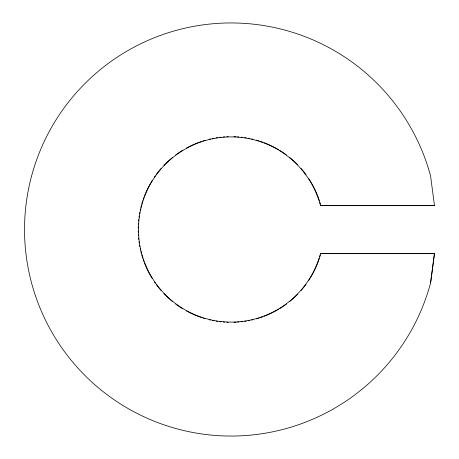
<?xml version="1.0" encoding="UTF-8"?>
<svg xmlns="http://www.w3.org/2000/svg" width="459" height="459" viewBox="0 0 459 459"><rect width="100%" height="100%" fill="white"/><g stroke="black" fill="none" stroke-linecap="round" stroke-linejoin="round"><path stroke-width="0.69" d="M430.588 282.956L434.472 253.466L430.588 282.956A206.55 206.55 0 0 1 112.604 398.693A206.55 206.55 0 0 1 112.604 60.307A206.55 206.55 0 0 1 430.588 176.044L434.472 205.534L320.514 205.534A92.592 92.592 0 0 0 177.972 153.656A92.592 92.592 0 0 0 177.972 305.344A92.592 92.592 0 0 0 320.514 253.466L434.472 253.466L320.514 253.466M320.514 205.534L434.472 205.534M320.399 254.9A92.861 92.861 0 0 1 319.791 256.948M319.361 258.308A92.861 92.861 0 0 1 308.505 280.77M306.044 284.305A92.861 92.861 0 0 1 301.115 290.478M297.736 294.156A92.861 92.861 0 0 1 296.744 295.166M296.239 295.665A92.861 92.861 0 0 1 289.864 301.385M286.462 304.042A92.861 92.861 0 0 1 279.944 308.465M278.728 309.205A92.861 92.861 0 0 1 277.511 309.923M276.897 310.273A92.861 92.861 0 0 1 263.942 316.354M262.594 316.853A92.861 92.861 0 0 1 260.563 317.559M259.203 318.001A92.861 92.861 0 0 1 256.478 318.821M253.052 319.728A92.861 92.861 0 0 1 251.664 320.055M249.57 320.502A92.861 92.861 0 0 1 248.164 320.778M246.041 321.151A92.861 92.861 0 0 1 244.624 321.369M242.484 321.661A92.861 92.861 0 0 1 241.055 321.828M238.909 322.034A92.861 92.861 0 0 1 237.481 322.143M236.052 322.229A92.861 92.861 0 0 1 233.918 322.321M228.238 322.321A92.861 92.861 0 0 1 226.815 322.264M224.675 322.143A92.861 92.861 0 0 1 223.24 322.034M221.1 321.828A92.861 92.861 0 0 1 219.672 321.661M217.532 321.369A92.861 92.861 0 0 1 216.114 321.151M213.992 320.778A92.861 92.861 0 0 1 212.586 320.502M210.492 320.055A92.861 92.861 0 0 1 209.103 319.728M204.995 318.626A92.861 92.861 0 0 1 202.953 318.001M201.593 317.559A92.861 92.861 0 0 1 186.497 310.967M182.814 308.838A92.861 92.861 0 0 1 175.694 304.042M172.291 301.385A92.861 92.861 0 0 1 165.917 295.665M165.412 295.166A92.861 92.861 0 0 1 163.926 293.645M161.04 290.478A92.861 92.861 0 0 1 156.112 284.305M155.274 283.14A92.861 92.861 0 0 1 154.453 281.958M152.113 278.366A92.861 92.861 0 0 1 144.482 263.036M143.971 261.693A92.861 92.861 0 0 1 143.248 259.662M142.795 258.308A92.861 92.861 0 0 1 141.756 254.9M141.378 253.534A92.861 92.861 0 0 1 140.85 251.475M140.523 250.086A92.861 92.861 0 0 1 140.219 248.692M139.8 246.586A92.861 92.861 0 0 1 139.547 245.175M139.209 243.046A92.861 92.861 0 0 1 139.008 241.623M138.75 239.478A92.861 92.861 0 0 1 138.607 238.049M138.434 235.903A92.861 92.861 0 0 1 138.348 234.474M138.257 232.34A92.861 92.861 0 0 1 138.228 230.917M138.228 228.083A92.861 92.861 0 0 1 138.257 226.66M138.348 224.526A92.861 92.861 0 0 1 138.434 223.097M138.607 220.951A92.861 92.861 0 0 1 138.75 219.522M139.008 217.377A92.861 92.861 0 0 1 139.209 215.954M139.547 213.825A92.861 92.861 0 0 1 139.8 212.414M140.219 210.308A92.861 92.861 0 0 1 140.523 208.914M140.85 207.525A92.861 92.861 0 0 1 141.378 205.466M141.756 204.1A92.861 92.861 0 0 1 142.795 200.692M143.248 199.338A92.861 92.861 0 0 1 143.971 197.307M144.482 195.964A92.861 92.861 0 0 1 152.113 180.634M154.453 177.042A92.861 92.861 0 0 1 155.274 175.86M156.112 174.695A92.861 92.861 0 0 1 161.04 168.522M163.926 165.355A92.861 92.861 0 0 1 165.412 163.834M165.917 163.335A92.861 92.861 0 0 1 172.291 157.615M175.694 154.958A92.861 92.861 0 0 1 182.814 150.162M186.497 148.033A92.861 92.861 0 0 1 201.593 141.441M202.953 140.999A92.861 92.861 0 0 1 204.995 140.374M209.103 139.272A92.861 92.861 0 0 1 210.492 138.945M212.586 138.498A92.861 92.861 0 0 1 213.992 138.222M216.114 137.849A92.861 92.861 0 0 1 217.532 137.631M219.672 137.339A92.861 92.861 0 0 1 221.1 137.172M223.24 136.966A92.861 92.861 0 0 1 224.675 136.857M226.815 136.736A92.861 92.861 0 0 1 228.238 136.679M233.918 136.679A92.861 92.861 0 0 1 236.052 136.771M237.481 136.857A92.861 92.861 0 0 1 238.909 136.966M241.055 137.172A92.861 92.861 0 0 1 242.484 137.339M244.624 137.631A92.861 92.861 0 0 1 246.041 137.849M248.164 138.222A92.861 92.861 0 0 1 249.57 138.498M251.664 138.945A92.861 92.861 0 0 1 253.052 139.272M256.478 140.179A92.861 92.861 0 0 1 259.203 140.999M260.563 141.441A92.861 92.861 0 0 1 262.594 142.147M263.942 142.646A92.861 92.861 0 0 1 276.897 148.727M277.511 149.077A92.861 92.861 0 0 1 278.728 149.795M279.944 150.535A92.861 92.861 0 0 1 286.462 154.958M289.864 157.615A92.861 92.861 0 0 1 296.239 163.335M296.744 163.834A92.861 92.861 0 0 1 297.736 164.844M301.115 168.522A92.861 92.861 0 0 1 306.044 174.695M308.505 178.23A92.861 92.861 0 0 1 319.361 200.692M319.791 202.052A92.861 92.861 0 0 1 320.399 204.1"/></g></svg>
